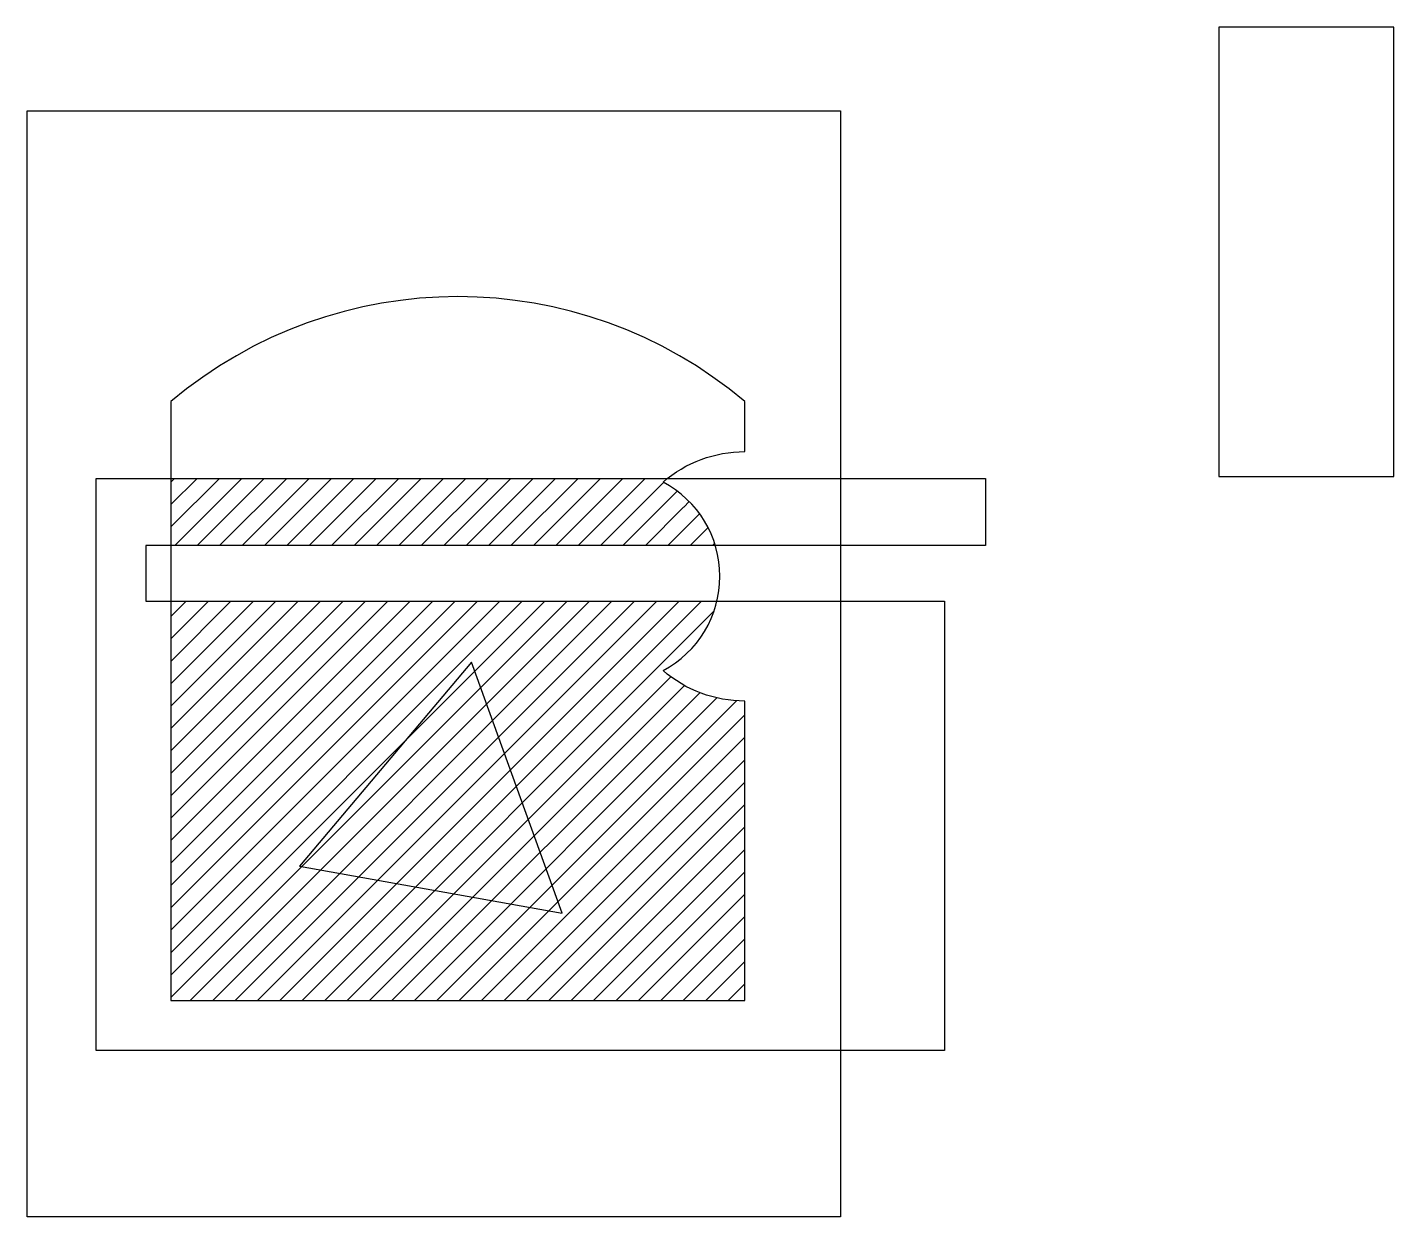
# Model space of a CAD drawing. Header units: millimetres. Extents: x 14.2 to 69, y 1.3 to 49.
import ezdxf

# ---------------------------------------------------------------- set-up
doc = ezdxf.new("R2010")
doc.units = ezdxf.units.MM
doc.layers.get('0').update_dxf_attribs({"lineweight": 25})

msp = doc.modelspace()

# ---------------------------------------------------------------- hatches: boundary and pattern name
at = {"lineweight": 5, "transparency": 33554687}
h = msp.add_hatch(dxfattribs=at)
h.set_pattern_fill('ANSI31', color=256, scale=0.2, style=0)
edge = h.paths.add_edge_path(flags=0)
edge.add_line((20, 30.926), (39.904, 30.926))
edge.add_arc((43, 27), 5, 128.2551, 130.9955)
edge.add_arc((37.737, 27), 4.263, 16.8753, 62.2778, ccw=False)
edge.add_line((41.816, 28.238), (20, 28.238))
edge.add_line((20, 28.238), (20, 30.926))
h = msp.add_hatch(dxfattribs=at)
h.set_pattern_fill('ANSI31', color=256, scale=0.2, style=0)
edge = h.paths.add_edge_path(flags=0)
edge.add_line((20, 26), (41.881, 26))
edge.add_arc((37.737, 27), 4.263, 297.7222, 346.4338, ccw=False)
edge.add_arc((43, 27), 5, 229.0045, 270)
edge.add_line((43, 22), (43, 10))
edge.add_line((43, 10), (20, 10))
edge.add_line((20, 10), (20, 26))

# ---------------------------------------------------------------- linework, layer by layer
at = {"color": 5, "true_color": 0x0000ff, "flags": 128}
msp.add_lwpolyline([(62, 49), (62, 31), (69, 31), (69, 49), (62, 49)], dxfattribs=at)
at = {"color": 6, "true_color": 0xff00ff, "flags": 128}
msp.add_lwpolyline([(46.835, 45.649), (46.835, 1.339), (14.247, 1.339), (14.247, 45.649), (46.835, 45.649)], dxfattribs=at)
at = {"color": 3, "true_color": 0x00ff00, "flags": 128}
msp.add_lwpolyline([(20, 34), (20, 10), (43, 10), (43, 22, -0.180809), (39.72, 23.226, 0.604165), (39.72, 30.774, -0.180809), (43, 32), (43, 34, 0.365821), (20, 34)], format="xyb", dxfattribs=at)
at = {"color": 4, "true_color": 0x00ffff}
msp.add_lwpolyline([(52.638, 30.926), (52.638, 28.238), (19, 28.238), (19, 26), (51, 26), (51, 8), (17, 8), (17, 30.926), (52.638, 30.926)], dxfattribs=at)
at = {"color": 1, "true_color": 0xff0000, "flags": 128}
msp.add_lwpolyline([(32.041, 23.556), (25.158, 15.383), (35.678, 13.508), (32.041, 23.556)], dxfattribs=at)

doc.saveas('drawing.dxf')
